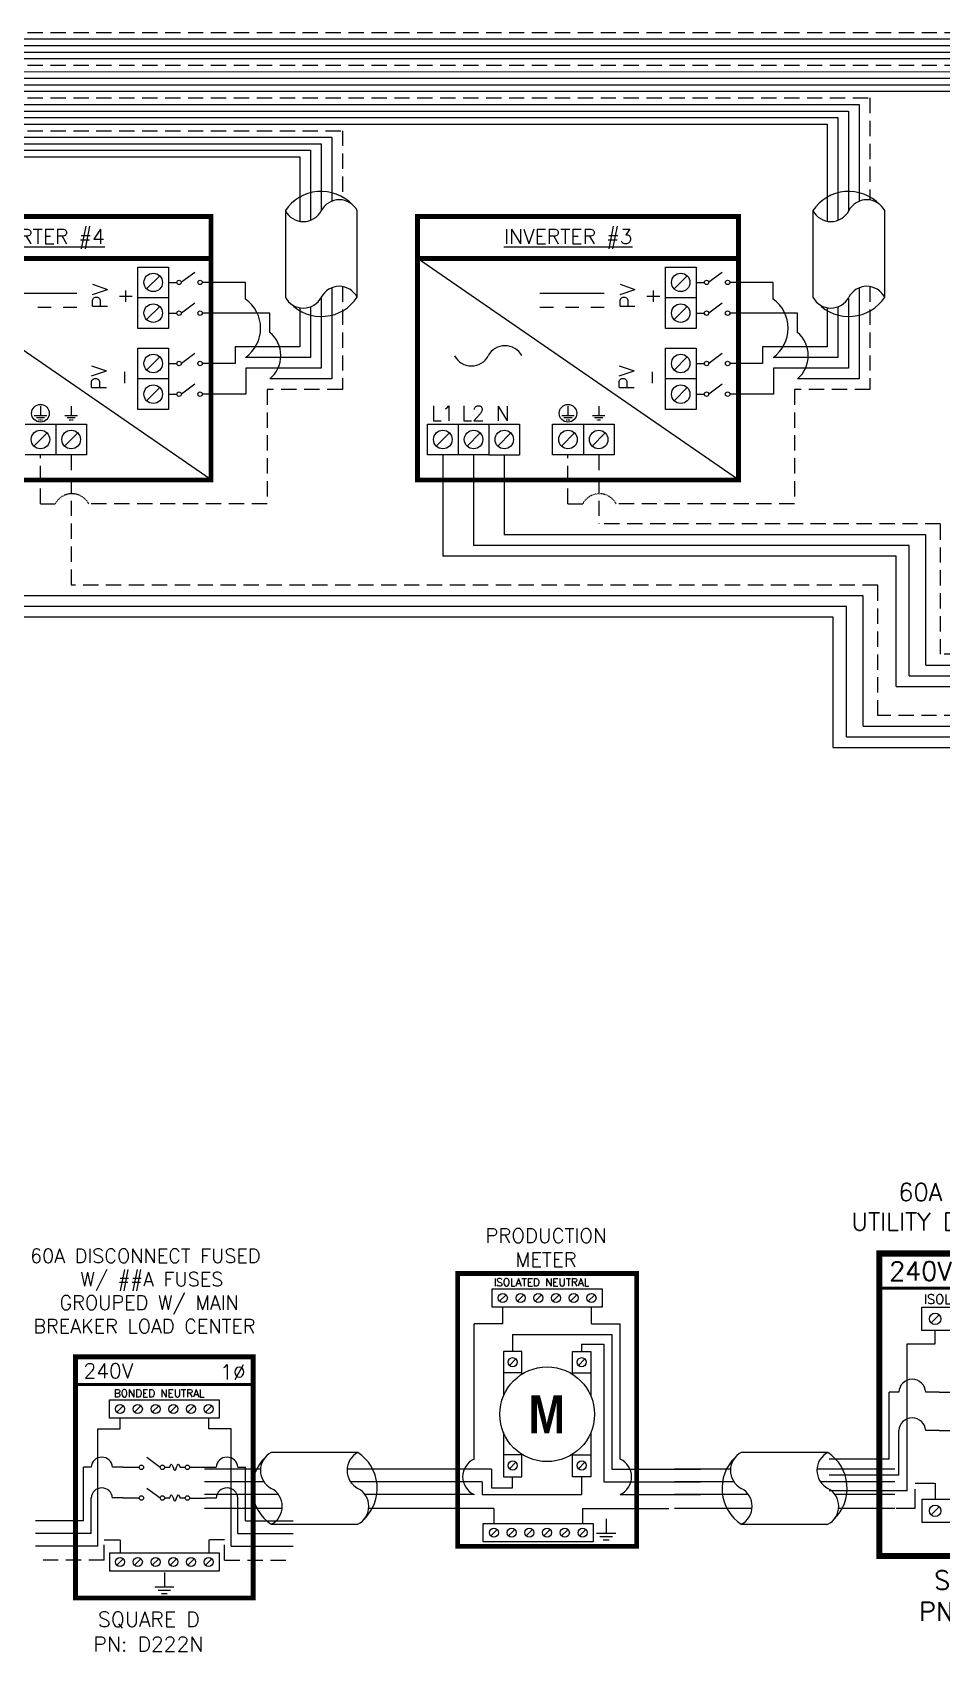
# Model space of a CAD drawing. Header units: feet. Extents: x 19662 to 20452, y 16033 to 16588.
# Drawn here: x 20079.3 to 20257.2, y 16243.8 to 16560.7 of the extents above; entities that cross this region are included whole.
import ezdxf

# ---------------------------------------------------------------- set-up
doc = ezdxf.new("R2010")
doc.units = ezdxf.units.FT
doc.header["$MEASUREMENT"] = 0
doc.linetypes.add('HIDDEN', pattern=[0.375, 0.25, -0.125])
for name, color, linetype in [('ONE LINE BLOCKS', 7, 'Continuous'), ('TABLES', 7, 'Continuous'), ('TEXT', 7, 'Continuous'), ('Z - TITLEBLOCK TXT', 7, 'Continuous')]:
    doc.layers.add(name, color=color, linetype=linetype)
doc.styles.add('ONE LINE TXT', font='techb___.ttf')
doc.styles.get("Standard").update_dxf_attribs({"font": 'simplex.shx'})

# ---------------------------------------------------------------- blocks, each defined once
blk = doc.blocks.new('*U18')
at = {"color": 7, "linetype": 'Continuous'}
for p, q in [((-499.3, -1.61), (-2.62, -1.61)), ((-499.3, -4.82), (-7.87, -4.82)), ((-499.3, -9.64), (-132.05, -9.65)), ((-499.3, -12.86), (-137.3, -12.86)), ((-499.3, -17.69), (-261.48, -17.69)), ((-261.48, -17.69), (-261.48, -41.45)), ((-499.3, -20.9), (-266.73, -20.9)), ((-266.73, -20.9), (-266.73, -46.12)), ((-499.3, -25.73), (-390.92, -25.73)), ((-390.92, -25.73), (-390.92, -41.45)), ((-499.3, -28.95), (-396.16, -28.95)), ((-396.16, -28.95), (-396.16, -46.12)), ((-266.73, -28.95), (-266.73, -28.95)), ((-402.3, -43.76), (-402.3, -65)), ((-384.67, -65), (-384.67, -43.76)), ((-272.87, -43.76), (-272.87, -65)), ((-255.24, -65), (-255.24, -43.76)), ((-412.04, -61.37), (-422.67, -61.37)), ((-412.04, -65.48), (-412.04, -61.37)), ((-390.92, -62.69), (-390.92, -85.03)), ((-282.61, -61.37), (-293.24, -61.37)), ((-282.61, -65.48), (-282.61, -61.37)), ((-261.48, -62.69), (-261.48, -85.03)), ((-396.16, -67.36), (-396.16, -79.78)), ((-266.73, -67.36), (-266.73, -79.78)), ((-406.09, -68.91), (-422.67, -68.91)), ((-406.09, -73.63), (-406.09, -68.91)), ((-276.65, -68.91), (-293.24, -68.91)), ((-276.65, -73.63), (-276.65, -68.91)), ((-396.16, -79.78), (-412.04, -79.78)), ((-266.73, -79.78), (-282.61, -79.78)), ((-390.92, -85.03), (-406.09, -85.03)), ((-261.48, -85.03), (-276.65, -85.03)), ((-363.66, -103.7), (-363.66, -128.55)), ((-252.46, -128.55), (-363.66, -128.55)), ((-252.46, -160.54), (-252.46, -128.55)), ((-267.85, -143.57), (-493.09, -143.57)), ((-267.85, -175.56), (-267.85, -143.57)), ((-252.46, -160.54), (-59.86, -160.54)), ((-267.85, -175.56), (-59.86, -175.56))]:
    blk.add_line(p, q, dxfattribs=at)
at = {"color": 253, "linetype": 'Continuous'}
for p, q in [((-499.3, -3.21), (-5.24, -3.22)), ((-499.3, -6.43), (-10.49, -6.43)), ((-499.3, -11.25), (-134.67, -11.25)), ((-499.3, -14.47), (-139.92, -14.47)), ((-499.3, -19.3), (-264.11, -19.3)), ((-264.11, -19.3), (-264.11, -43.86)), ((-499.3, -22.52), (-269.35, -22.52)), ((-269.35, -22.52), (-269.35, -46.35)), ((-499.3, -27.34), (-393.54, -27.34)), ((-393.54, -27.34), (-393.54, -43.86)), ((-264.11, -27.34), (-264.11, -27.34)), ((-499.3, -30.56), (-398.78, -30.56)), ((-398.78, -30.56), (-398.78, -46.35)), ((-269.35, -30.56), (-269.35, -30.56)), ((-393.54, -65.11), (-393.54, -82.41)), ((-264.11, -65.11), (-264.11, -82.41)), ((-398.78, -67.59), (-398.78, -77.16)), ((-269.35, -67.59), (-269.35, -77.16)), ((-398.78, -77.16), (-414.62, -77.16)), ((-414.62, -77.16), (-414.62, -81.27)), ((-269.35, -77.16), (-285.19, -77.16)), ((-285.19, -77.16), (-285.19, -81.27)), ((-414.62, -81.27), (-422.67, -81.27)), ((-393.54, -82.41), (-412, -82.41)), ((-412, -82.41), (-412, -88.8)), ((-285.19, -81.27), (-293.24, -81.27)), ((-264.11, -82.41), (-282.57, -82.41)), ((-282.57, -82.41), (-282.57, -88.8)), ((-412, -88.8), (-422.67, -88.8)), ((-282.57, -88.8), (-293.24, -88.8)), ((-348.59, -103.7), (-348.59, -123.29)), ((-245.18, -123.29), (-348.59, -123.29)), ((-245.18, -155.28), (-245.18, -123.29)), ((-260.57, -138.32), (-478.02, -138.32)), ((-260.57, -170.3), (-260.57, -138.32)), ((-245.18, -155.28), (-62.57, -155.28)), ((-260.57, -170.3), (-62.57, -170.3))]:
    blk.add_line(p, q, dxfattribs=at)
at = {"color": 10, "linetype": 'Continuous'}
for p, q in [((-356.12, -103.7), (-356.12, -125.92)), ((-249.24, -125.92), (-356.12, -125.92)), ((-249.24, -157.91), (-249.24, -125.92)), ((-264.63, -140.95), (-485.55, -140.95)), ((-264.63, -172.93), (-264.63, -140.95)), ((-249.24, -157.91), (-59.99, -157.91)), ((-264.63, -172.93), (-59.99, -172.93))]:
    blk.add_line(p, q, dxfattribs=at)
at = {"color": 7, "linetype": 'Continuous'}
for centre, start, end in [((-393.48, -49.61), 43.9732, 146.4265), ((-264.05, -49.61), 43.9732, 146.4265), ((-393.48, -59.15), 223.9732, 326.4265), ((-264.05, -59.15), 223.9732, 326.4265)]:
    blk.add_arc(centre, 10.58, start, end, dxfattribs=at)
at = {"layer": 'ONE LINE BLOCKS', "lineweight": 50, "const_width": 1.19}
for points in [[(-499.3, -109.86), (-499.3, -45.21), (-420.53, -45.21), (-420.53, -109.86)], [(-499.3, -55.49), (-499.3, -45.21), (-420.53, -45.21), (-420.53, -55.49)], [(-369.87, -109.86), (-369.87, -45.21), (-291.1, -45.21), (-291.1, -109.86)], [(-369.87, -55.49), (-369.87, -45.21), (-291.1, -45.21), (-291.1, -55.49)]]:
    blk.add_lwpolyline(points, close=True, dxfattribs=at)
at = {"layer": 'TEXT', "color": 92, "linetype": 'HIDDEN', "ltscale": 15}
for p, q in [((-499.3, 0), (0, 0)), ((-499.3, -8.04), (-129.43, -8.04)), ((-499.3, -16.08), (-258.86, -16.08)), ((-258.86, -16.08), (-258.86, -41.16)), ((-499.3, -24.13), (-388.29, -24.13)), ((-388.29, -24.13), (-388.29, -41.16)), ((-388.29, -62.4), (-388.29, -87.65)), ((-258.86, -62.4), (-258.86, -87.65)), ((-388.29, -87.65), (-406.8, -87.65)), ((-406.8, -87.65), (-406.8, -115.73)), ((-258.86, -87.65), (-277.37, -87.65)), ((-277.37, -87.65), (-277.37, -115.73)), ((-462.38, -115.73), (-462.38, -103.7)), ((-454.85, -103.7), (-454.85, -135.69)), ((-332.95, -115.73), (-332.95, -103.7)), ((-325.41, -103.7), (-325.41, -120.66)), ((-462.38, -115.73), (-458.78, -115.73)), ((-406.8, -115.73), (-450.54, -115.73)), ((-332.95, -115.73), (-329.35, -115.73)), ((-277.37, -115.73), (-321.11, -115.73)), ((-241.54, -120.66), (-325.41, -120.66)), ((-241.54, -152.65), (-241.54, -120.66)), ((-256.93, -135.69), (-454.85, -135.69)), ((-256.93, -167.67), (-256.93, -135.69)), ((-62.5, -152.65), (-241.54, -152.65)), ((-62.5, -167.67), (-256.93, -167.67))]:
    blk.add_line(p, q, dxfattribs=at)
at = {"layer": 'TEXT', "color": 92, "linetype": 'Continuous', "flags": 128}
for points in [[(-463.92, -94.05), (-460.85, -94.05)], [(-461.38, -94.62), (-463.38, -94.62)], [(-462.38, -91.75), (-462.38, -94.05)], [(-456.38, -94.05), (-453.31, -94.05)], [(-453.84, -94.62), (-455.85, -94.62)], [(-454.84, -91.75), (-454.85, -94.05)], [(-334.49, -94.05), (-331.41, -94.05)], [(-331.95, -94.62), (-333.95, -94.62)], [(-332.95, -91.75), (-332.95, -94.05)], [(-326.95, -94.05), (-323.88, -94.05)], [(-324.41, -94.62), (-326.42, -94.62)], [(-325.41, -91.75), (-325.42, -94.05)]]:
    blk.add_lwpolyline(points, dxfattribs=at)
at = {"layer": 'TEXT', "color": 92, "linetype": 'HIDDEN', "flags": 128}
for points in [[(-461.91, -95.19), (-462.85, -95.19)], [(-454.38, -95.19), (-455.32, -95.19)], [(-332.48, -95.19), (-333.42, -95.19)], [(-324.94, -95.19), (-325.89, -95.19)]]:
    blk.add_lwpolyline(points, dxfattribs=at)
at = {"layer": 'TEXT', "color": 92, "linetype": 'Continuous'}
for centre in [(-462.38, -93.5), (-332.95, -93.5)]:
    blk.add_circle(centre, 2.17, dxfattribs=at)
at = {"layer": 'TEXT', "color": 92, "linetype": 'HIDDEN', "ltscale": 0.3}
for centre in [(-454.66, -117.89), (-325.23, -117.89)]:
    blk.add_arc(centre, 4.65, 27.6639, 152.3361, dxfattribs=at)
at = {"layer": 'Z - TITLEBLOCK TXT', "color": 7, "linetype": 'Continuous'}
for p, q in [((-420.53, -109.86), (-499.3, -55.49)), ((-291.1, -109.86), (-369.87, -55.49)), ((-453.48, -64.1), (-469.25, -64.1)), ((-459.72, -67.51), (-463.01, -67.51)), ((-453.48, -67.51), (-456.78, -67.51)), ((-324.05, -64.1), (-339.82, -64.1)), ((-336.52, -67.51), (-339.82, -67.51)), ((-330.29, -67.51), (-333.58, -67.51)), ((-324.05, -67.51), (-327.34, -67.51))]:
    blk.add_line(p, q, dxfattribs=at)
at = {"layer": 'Z - TITLEBLOCK TXT', "color": 1, "linetype": 'Continuous'}
for p, q in [((-438.49, -72.67), (-438.49, -57.6)), ((-438.49, -57.6), (-430.95, -57.6)), ((-438.49, -72.67), (-438.49, -57.6)), ((-430.95, -57.6), (-430.95, -72.67)), ((-430.95, -57.6), (-430.95, -65.14)), ((-424.53, -58.91), (-427.79, -61.35)), ((-309.06, -72.67), (-309.06, -57.6)), ((-309.06, -57.6), (-301.52, -57.6)), ((-309.06, -72.67), (-309.06, -57.6)), ((-301.52, -57.6), (-301.52, -72.67)), ((-301.52, -57.6), (-301.52, -65.14)), ((-295.09, -58.91), (-298.36, -61.35)), ((-430.95, -61.37), (-428.91, -61.37)), ((-301.52, -61.37), (-299.48, -61.37)), ((-430.95, -65.14), (-438.49, -65.14)), ((-424.53, -66.45), (-427.79, -68.89)), ((-301.52, -65.14), (-309.06, -65.14)), ((-295.09, -66.45), (-298.36, -68.89)), ((-430.95, -68.91), (-428.91, -68.91)), ((-301.52, -68.91), (-299.48, -68.91)), ((-430.95, -72.67), (-438.49, -72.67)), ((-301.52, -72.67), (-309.06, -72.67)), ((-438.49, -92.57), (-438.49, -77.5)), ((-438.49, -77.5), (-430.95, -77.5)), ((-430.95, -77.5), (-430.95, -85.04)), ((-424.53, -78.81), (-427.79, -81.25)), ((-309.06, -92.57), (-309.06, -77.5)), ((-309.06, -77.5), (-301.52, -77.5)), ((-301.52, -77.5), (-301.52, -85.04)), ((-295.09, -78.81), (-298.36, -81.25)), ((-430.95, -81.27), (-428.91, -81.27)), ((-301.52, -81.27), (-299.48, -81.27)), ((-430.95, -85.04), (-438.49, -85.04)), ((-430.95, -85.04), (-430.95, -92.57)), ((-424.53, -86.34), (-427.79, -88.78)), ((-301.52, -85.04), (-309.06, -85.04)), ((-301.52, -85.04), (-301.52, -92.57)), ((-295.09, -86.34), (-298.36, -88.78)), ((-430.95, -88.8), (-428.91, -88.8)), ((-301.52, -88.8), (-299.48, -88.8)), ((-430.95, -92.57), (-438.49, -92.57)), ((-301.52, -92.57), (-309.06, -92.57)), ((-466.15, -96.16), (-451.08, -96.16)), ((-466.15, -96.16), (-458.61, -96.16)), ((-458.61, -96.16), (-458.61, -103.7)), ((-451.08, -96.16), (-451.08, -103.7)), ((-367.42, -96.16), (-352.35, -96.16)), ((-367.42, -103.7), (-367.42, -96.16)), ((-367.42, -96.16), (-359.89, -96.16)), ((-359.89, -96.16), (-359.89, -103.7)), ((-352.35, -96.16), (-352.35, -103.7)), ((-352.35, -96.16), (-344.82, -96.16)), ((-344.82, -96.16), (-344.82, -103.7)), ((-336.72, -96.16), (-321.65, -96.16)), ((-336.72, -103.7), (-336.72, -96.16)), ((-336.72, -96.16), (-329.18, -96.16)), ((-329.18, -96.16), (-329.18, -103.7)), ((-321.65, -96.16), (-321.65, -103.7)), ((-451.08, -103.7), (-466.15, -103.7)), ((-352.35, -103.7), (-367.42, -103.7)), ((-352.35, -103.7), (-344.82, -103.7)), ((-321.65, -103.7), (-336.72, -103.7))]:
    blk.add_line(p, q, dxfattribs=at)
at = {"layer": 'Z - TITLEBLOCK TXT', "color": 4, "linetype": 'Continuous'}
for p, q in [((-433.11, -59.77), (-436.33, -62.98)), ((-303.68, -59.77), (-306.9, -62.98)), ((-433.11, -67.3), (-436.33, -70.51)), ((-303.68, -67.3), (-306.9, -70.51)), ((-433.11, -79.66), (-436.33, -82.88)), ((-303.68, -79.66), (-306.9, -82.88)), ((-433.11, -87.2), (-436.33, -90.41)), ((-303.68, -87.2), (-306.9, -90.41)), ((-460.77, -98.32), (-463.99, -101.54)), ((-453.24, -98.32), (-456.45, -101.54)), ((-362.05, -98.32), (-365.26, -101.54)), ((-354.51, -98.32), (-357.73, -101.54)), ((-346.98, -98.32), (-350.19, -101.54)), ((-331.34, -98.32), (-334.56, -101.54)), ((-323.81, -98.32), (-327.02, -101.54))]:
    blk.add_line(p, q, dxfattribs=at)
for centre in [(-434.72, -61.37), (-305.29, -61.37), (-434.72, -68.91), (-305.29, -68.91), (-434.72, -81.27), (-305.29, -81.27), (-434.72, -88.8), (-305.29, -88.8), (-462.38, -99.93), (-454.85, -99.93), (-363.66, -99.93), (-356.12, -99.93), (-348.59, -99.93), (-332.95, -99.93), (-325.41, -99.93)]:
    blk.add_circle(centre, 2.27, dxfattribs=at)
at = {"layer": 'Z - TITLEBLOCK TXT', "color": 1, "linetype": 'Continuous'}
for centre in [(-428.37, -61.37), (-423.22, -61.37), (-298.94, -61.37), (-293.78, -61.37), (-428.37, -68.91), (-423.22, -68.91), (-298.94, -68.91), (-293.78, -68.91), (-428.37, -81.27), (-423.22, -81.27), (-298.94, -81.27), (-293.78, -81.27), (-428.37, -88.8), (-423.22, -88.8), (-298.94, -88.8), (-293.78, -88.8)]:
    blk.add_circle(centre, 0.541, dxfattribs=at)
at = {"layer": 'Z - TITLEBLOCK TXT', "linetype": 'Continuous'}
for centre, radius, start, end in [((-389.08, -46.07), 4.98, 27.6639, 152.3361), ((-259.64, -46.07), 4.98, 27.6639, 152.3361), ((-397.89, -41.45), 4.98, 207.6639, 332.3361), ((-268.46, -41.45), 4.98, 207.6639, 332.3361), ((-389.08, -67.31), 4.98, 27.6639, 152.3361), ((-259.64, -67.31), 4.98, 27.6639, 152.3361), ((-417.17, -72.63), 8.8, 305.6505, 54.3495), ((-397.89, -62.69), 4.98, 207.6639, 332.3361), ((-287.74, -72.63), 8.8, 305.6505, 54.3495), ((-268.46, -62.69), 4.98, 207.6639, 332.3361), ((-410.86, -79.33), 7.43, 309.9338, 50.0662), ((-281.43, -79.33), 7.43, 309.9338, 50.0662), ((-356.64, -77.23), 4.65, 207.6639, 332.3361), ((-348.4, -81.55), 4.65, 27.6639, 152.3361)]:
    blk.add_arc(centre, radius, start, end, dxfattribs=at)
at = {"layer": 'TABLES', "color": 1, "linetype": 'Continuous'}
for s, p in [('%%UINVERTER #4', (-478.09, -51.94)), ('%%UINVERTER #3', (-348.66, -51.94))]:
    blk.add_text(s, height=3.6576, dxfattribs=at).set_placement(p)
at = {"layer": 'TEXT', "color": 1, "char_height": 3.658, "attachment_point": 5, "rotation": 90}
for s, width, insert in [('PV +', 2.8378, (-444.74, -64.73)), ('PV +', 2.8378, (-315.31, -64.73)), ('PV -', 2.8013, (-444.96, -84.71)), ('PV -', 2.8013, (-315.53, -84.71))]:
    blk.add_mtext_dynamic_manual_height_columns(s, width=width, gutter_width=0.75, heights=[0], dxfattribs=dict(at, insert=insert))
at = {"layer": 'TEXT', "color": 1, "attachment_point": 5}
for s, insert, char_height in [('L1', (-363.71, -93.52), 3.658), ('L2', (-356.25, -93.49), 3.658), ('N', (-349, -93.55), 3.66)]:
    blk.add_mtext_dynamic_manual_height_columns(s, width=0.1481, gutter_width=0.75, heights=[0], dxfattribs=dict(at, insert=insert, char_height=char_height))
blk = doc.blocks.new('M_METER PAN')
at = {"color": 253, "linetype": 'Continuous'}
for p, q in [((4.735, 8.023), (4.735, 8.748)), ((8.589, 8.023), (8.589, 8.748)), ((4.735, 8.023), (3.483, 8.023)), ((3.483, 2.136), (3.483, 8.023)), ((8.589, 8.023), (9.84, 8.023)), ((9.84, 2.136), (9.84, 8.023)), ((3.483, 0.611), (0, 0.611)), ((9.84, 0.611), (13.323, 0.611))]:
    blk.add_line(p, q, dxfattribs=at)
at = {"color": 7, "linetype": 'Continuous'}
for p, q in [((5.163, 7.563), (5.163, 6.819)), ((5.163, 7.563), (9.474, 7.563)), ((9.474, 7.563), (9.474, 1.711)), ((4.245, 1.711), (0, 1.711)), ((4.245, 1.711), (4.245, 0.898)), ((9.474, 1.711), (13.323, 1.711)), ((4.245, 0.898), (5.163, 0.898)), ((5.163, 0.898), (5.163, 1.37))]:
    blk.add_line(p, q, dxfattribs=at)
at = {"color": 10, "linetype": 'Continuous'}
for p, q in [((8.16, 7.142), (8.16, 6.819)), ((8.16, 7.142), (9.123, 7.142)), ((9.123, 7.142), (9.123, 1.149)), ((3.832, 1.149), (0, 1.149)), ((3.832, 1.149), (3.832, 0.611)), ((8.16, 1.37), (8.16, 0.611)), ((9.123, 1.149), (13.323, 1.149)), ((3.832, 0.611), (8.16, 0.611))]:
    blk.add_line(p, q, dxfattribs=at)
at = {"color": 1, "linetype": 'Continuous'}
for p, q in [((5.565, 5.899), (4.761, 5.899)), ((7.758, 5.899), (8.562, 5.899)), ((5.565, 2.326), (4.761, 2.326)), ((7.758, 2.326), (8.562, 2.326))]:
    blk.add_line(p, q, dxfattribs=at)
at = {"color": 253, "linetype": 'Continuous'}
for centre, start, end in [((3.823, 1.374), 113.9997, 246.0003), ((9.5, 1.374), 293.9997, 66.0003)]:
    blk.add_arc(centre, 0.835, start, end, dxfattribs=at)
at = {"layer": 'ONE LINE BLOCKS', "lineweight": 50, "const_width": 0.21}
blk.add_lwpolyline([(2.772, -1.647), (2.772, 10.216), (10.552, 10.216), (10.552, -1.647)], close=True, dxfattribs=at)
at = {"layer": 'TEXT', "color": 92, "linetype": 'HIDDEN', "ltscale": 15}
for p, q in [((4.347, 0), (0, 0)), ((4.347, 0), (4.347, -0.649)), ((8.201, 0), (8.201, -0.649)), ((8.201, 0), (13.323, 0))]:
    blk.add_line(p, q, dxfattribs=at)
at = {"layer": 'TEXT', "color": 92, "linetype": 'Continuous', "flags": 128}
for points in [[(9.228, -0.457), (9.227, -1.078)], [(8.812, -1.078), (9.642, -1.078)], [(9.498, -1.231), (8.956, -1.231)], [(9.354, -1.385), (9.1, -1.385)]]:
    blk.add_lwpolyline(points, dxfattribs=at)
at = {"layer": 'TEXT', "linetype": 'Continuous'}
blk.add_circle((6.662, 4.095), 2.059, dxfattribs=at)
at = {"layer": 'Z - TITLEBLOCK TXT', "color": 1, "linetype": 'Continuous'}
for p, q in [((4.275, 8.748), (4.275, 9.552)), ((4.275, 9.552), (9.049, 9.552)), ((9.049, 9.552), (9.049, 8.748)), ((9.049, 8.748), (4.275, 8.748)), ((4.761, 6.819), (4.761, 4.888)), ((5.565, 6.819), (4.761, 6.819)), ((5.565, 5.838), (5.565, 6.819)), ((7.758, 5.838), (7.758, 6.819)), ((7.758, 6.819), (8.562, 6.819)), ((8.562, 6.819), (8.562, 4.888)), ((4.761, 3.301), (4.761, 1.37)), ((8.562, 3.301), (8.562, 1.37)), ((5.565, 1.37), (5.565, 2.351)), ((7.758, 1.37), (7.758, 2.351)), ((4.761, 1.37), (5.565, 1.37)), ((8.562, 1.37), (7.758, 1.37)), ((3.887, -1.453), (3.887, -0.649)), ((3.887, -0.649), (8.661, -0.649)), ((8.661, -0.649), (8.661, -1.453)), ((8.661, -1.453), (3.887, -1.453))]:
    blk.add_line(p, q, dxfattribs=at)
at = {"layer": 'Z - TITLEBLOCK TXT', "color": 4, "linetype": 'Continuous'}
for p, q in [((4.874, 9.29), (4.596, 9.011)), ((5.645, 9.29), (5.366, 9.011)), ((6.416, 9.29), (6.137, 9.011)), ((7.186, 9.29), (6.908, 9.011)), ((7.957, 9.29), (7.679, 9.011)), ((8.728, 9.29), (8.449, 9.011)), ((5.303, 6.499), (5.024, 6.22)), ((8.299, 6.499), (8.021, 6.22)), ((5.303, 2.005), (5.024, 1.727)), ((8.299, 2.005), (8.021, 1.727)), ((4.486, -0.912), (4.208, -1.19)), ((5.257, -0.912), (4.978, -1.19)), ((6.028, -0.912), (5.749, -1.19)), ((6.798, -0.912), (6.52, -1.19)), ((7.569, -0.912), (7.291, -1.19)), ((8.34, -0.912), (8.061, -1.19))]:
    blk.add_line(p, q, dxfattribs=at)
for centre in [(4.735, 9.15), (5.506, 9.15), (6.276, 9.15), (7.047, 9.15), (7.818, 9.15), (8.589, 9.15), (5.163, 6.359), (8.16, 6.359), (5.163, 1.866), (8.16, 1.866), (4.347, -1.051), (5.118, -1.051), (5.888, -1.051), (6.659, -1.051), (7.43, -1.051), (8.201, -1.051)]:
    blk.add_circle(centre, 0.197, dxfattribs=at)
at = {"layer": 'TABLES', "color": 4, "linetype": 'Continuous'}
blk.add_text('ISOLATED NEUTRAL', height=0.33207, dxfattribs=at).set_placement((4.339, 9.669))
at = {"layer": 'TEXT', "color": 1, "insert": (6.613, 11.342), "char_height": 0.62775, "attachment_point": 5}
blk.add_mtext_dynamic_manual_height_columns('PRODUCTION METER', width=1.32031, gutter_width=7.17, heights=[0], dxfattribs=at)
at = {"layer": 'Z - TITLEBLOCK TXT', "color": 253, "linetype": 'Continuous', "style": 'ONE LINE TXT'}
blk.add_text('M', height=1.662, dxfattribs=at).set_placement((5.854, 3.259))
blk = doc.blocks.new('*U17')
at = {"color": 0}
blk.add_blockref('M_METER PAN', (0, 0), dxfattribs=at)
blk = doc.blocks.new('M_MAIN DISCO')
at = {"color": 253, "linetype": 'Continuous'}
for p, q in [((-47.96, 3.45), (-47.96, 32.21)), ((-47.96, 32.21), (-42.47, 32.21)), ((-42.47, 32.21), (-42.47, 34.82)), ((-20.72, 32.21), (-20.72, 34.82)), ((-15.23, 32.21), (-20.72, 32.21)), ((-15.23, 3.45), (-15.23, 32.21)), ((-47.96, 3.45), (-63.19, 3.45)), ((-15.23, 3.45), (0, 3.45))]:
    blk.add_line(p, q, dxfattribs=at)
at = {"color": 7, "linetype": 'Continuous'}
for p, q in [((-51.46, 9.66), (-51.46, 22.77)), ((-49.6, 22.77), (-51.46, 22.77)), ((-41.69, 22.77), (-44.32, 22.77)), ((-21.5, 22.77), (-18.87, 22.77)), ((-13.59, 22.77), (-11.73, 22.77)), ((-11.73, 9.66), (-11.73, 22.77)), ((-51.46, 9.66), (-63.19, 9.66)), ((-11.73, 9.66), (0, 9.66))]:
    blk.add_line(p, q, dxfattribs=at)
at = {"color": 1, "linetype": 'Continuous'}
for p, q in [((-31.53, 22.77), (-30.29, 22.77)), ((-27.74, 22.77), (-26.5, 22.77)), ((-31.53, 15.24), (-30.29, 15.24)), ((-27.74, 15.24), (-26.5, 15.24))]:
    blk.add_line(p, q, dxfattribs=at)
at = {"color": 10, "linetype": 'Continuous'}
for p, q in [((-49.6, 6.49), (-49.6, 15.24)), ((-41.69, 15.24), (-44.32, 15.24)), ((-21.5, 15.24), (-18.87, 15.24)), ((-13.59, 6.49), (-13.59, 15.24)), ((-49.6, 6.49), (-63.19, 6.49)), ((-13.59, 6.49), (0, 6.49))]:
    blk.add_line(p, q, dxfattribs=at)
at = {"color": 7, "linetype": 'Continuous'}
for centre in [(-46.96, 22.62), (-16.23, 22.62)]:
    blk.add_arc(centre, 2.64, 3.2819, 176.7181, dxfattribs=at)
at = {"color": 10, "linetype": 'Continuous'}
for centre in [(-46.96, 15.08), (-16.23, 15.08)]:
    blk.add_arc(centre, 2.64, 3.2819, 176.7181, dxfattribs=at)
at = {"color": 1, "linetype": 'Continuous'}
for points in [[(-30.29, 22.77), (-29.92, 23.53), (-29.02, 22.01), (-28.19, 23.53), (-27.74, 22.77)], [(-30.29, 15.24), (-29.92, 16), (-29.02, 14.47), (-28.19, 16), (-27.74, 15.24)]]:
    blk.add_spline(points, degree=3, dxfattribs=at)
at = {"layer": 'ONE LINE BLOCKS', "lineweight": 50}
blk.add_line((-53.41, 43.1), (-9.8, 43.1), dxfattribs=at)
at = {"layer": 'ONE LINE BLOCKS', "lineweight": 50, "const_width": 1.19}
blk.add_lwpolyline([(-53.41, -9.3), (-53.41, 49.88), (-9.8, 49.88), (-9.8, -9.3)], close=True, dxfattribs=at)
at = {"layer": 'TEXT', "color": 92, "linetype": 'HIDDEN', "ltscale": 15}
for p, q in [((-46.38, 0), (-46.38, 4.94)), ((-46.38, 4.94), (-42.47, 4.94)), ((-42.47, 4.94), (-42.47, 1.8)), ((-16.81, 4.94), (-20.72, 4.94)), ((-20.72, 4.94), (-20.72, 1.8)), ((-16.81, 0), (-16.81, 4.94)), ((-46.38, 0), (-63.19, 0)), ((-16.81, 0), (0, 0))]:
    blk.add_line(p, q, dxfattribs=at)
at = {"layer": 'TEXT', "color": 92, "linetype": 'Continuous', "flags": 128}
for points in [[(-31.59, -3.07), (-31.6, -6.57)], [(-33.94, -6.57), (-29.25, -6.57)], [(-30.07, -7.44), (-33.13, -7.44)], [(-30.88, -8.3), (-32.31, -8.3)]]:
    blk.add_lwpolyline(points, dxfattribs=at)
at = {"layer": 'Z - TITLEBLOCK TXT', "color": 1, "linetype": 'Continuous'}
for p, q in [((-45.07, 34.82), (-45.07, 39.36)), ((-45.07, 39.36), (-18.12, 39.36)), ((-18.12, 39.36), (-18.12, 34.82)), ((-18.12, 34.82), (-45.07, 34.82)), ((-35.88, 25.22), (-32.61, 22.78)), ((-41.69, 22.77), (-37.77, 22.77)), ((-25.42, 22.77), (-21.5, 22.77)), ((-35.88, 17.69), (-32.61, 15.24)), ((-41.69, 15.24), (-37.77, 15.24)), ((-25.42, 15.23), (-21.5, 15.23)), ((-45.07, 1.8), (-18.12, 1.8)), ((-45.07, 1.8), (-45.07, -2.74)), ((-18.12, 1.8), (-18.12, -2.74)), ((-18.12, -2.74), (-45.07, -2.74))]:
    blk.add_line(p, q, dxfattribs=at)
at = {"layer": 'Z - TITLEBLOCK TXT', "color": 4, "linetype": 'Continuous'}
for p, q in [((-41.69, 37.87), (-43.26, 36.3)), ((-37.34, 37.87), (-38.91, 36.3)), ((-32.98, 37.87), (-34.56, 36.3)), ((-28.63, 37.87), (-30.21, 36.3)), ((-24.28, 37.87), (-25.86, 36.3)), ((-19.93, 37.87), (-21.51, 36.3)), ((-41.69, 0.32), (-43.26, -1.26)), ((-37.34, 0.32), (-38.91, -1.26)), ((-32.98, 0.32), (-34.56, -1.26)), ((-28.63, 0.32), (-30.21, -1.26)), ((-24.28, 0.32), (-25.86, -1.26)), ((-19.93, 0.32), (-21.51, -1.26))]:
    blk.add_line(p, q, dxfattribs=at)
for centre in [(-42.47, 37.09), (-38.12, 37.09), (-33.77, 37.09), (-29.42, 37.09), (-25.07, 37.09), (-20.72, 37.09), (-42.47, -0.47), (-38.12, -0.47), (-33.77, -0.47), (-29.42, -0.47), (-25.07, -0.47), (-20.72, -0.47)]:
    blk.add_circle(centre, 1.11, dxfattribs=at)
at = {"layer": 'Z - TITLEBLOCK TXT', "color": 1, "linetype": 'Continuous'}
for centre in [(-37.23, 22.77), (-32.07, 22.77), (-25.96, 22.77), (-37.23, 15.24), (-32.07, 15.24), (-25.96, 15.23)]:
    blk.add_circle(centre, 0.541, dxfattribs=at)
at = {"layer": 'TABLES', "color": 4, "linetype": 'Continuous'}
blk.add_text('BONDED NEUTRAL', height=1.8743, dxfattribs=at).set_placement((-43.99, 40.01))
at = {"layer": 'TEXT', "color": 1}
for s, width, gutter_width, heights, insert, char_height, attachment_point in [('\\A1;\\pi4.1167;60A DISCONNECT FUSED \\P\\pi16.454;W/ ##A FUSES\\P\\pi11.355;GROUPED W/ MAIN \\P\\pi4.9392;BREAKER LOAD CENTER', 71.8931, 92.23, [24.13], (-68.68, 76.43), 3.4544, 1), ('240V', 0.1481, 0.75, [0], (-45.35, 46.44), 3.658, 5), ('1∅', 0.1481, 0.75, [0], (-14.78, 46.14), 3.658, 5), ('\\A1;\\pi3.6942,t21.982;SQUARE D\\P\\pi2.5621,t20.85;PN: D222N', 35.0816, 28.88, [13.54], (-51.57, -12.71), 3.6576, 1)]:
    blk.add_mtext_dynamic_manual_height_columns(s, width=width, gutter_width=gutter_width, heights=heights, dxfattribs=dict(at, insert=insert, char_height=char_height, attachment_point=attachment_point))
blk = doc.blocks.new('*U7')
at = {"color": 7, "linetype": 'Continuous'}
for p, q in [((6.669, 2.433), (2.905, 2.433)), ((2.435, 1.711), (0, 1.711)), ((9.575, 1.711), (6.199, 1.711)), ((2.905, -0.69), (6.669, -0.69))]:
    blk.add_line(p, q, dxfattribs=at)
at = {"color": 10, "linetype": 'Continuous'}
for p, q in [((2.591, 1.149), (0, 1.149)), ((9.575, 1.149), (6.355, 1.149))]:
    blk.add_line(p, q, dxfattribs=at)
at = {"color": 253, "linetype": 'Continuous'}
for p, q in [((3.208, 0.611), (0, 0.611)), ((9.575, 0.611), (6.972, 0.611))]:
    blk.add_line(p, q, dxfattribs=at)
at = {"color": 7, "linetype": 'Continuous'}
for centre, start, end in [((3.942, 0.872), 133.97324, 236.42648), ((5.633, 0.872), 313.97324, 56.42648)]:
    blk.add_arc(centre, 1.874, start, end, dxfattribs=at)
at = {"layer": 'TEXT', "color": 92, "linetype": 'HIDDEN', "ltscale": 15}
for p, q in [((3.373, 0), (0, 0)), ((9.575, 0), (7.137, 0))]:
    blk.add_line(p, q, dxfattribs=at)
at = {"layer": 'Z - TITLEBLOCK TXT', "linetype": 'Continuous'}
for centre, start, end in [((3.315, 1.653), 117.66392, 242.33608), ((7.078, 1.653), 117.66392, 242.33608), ((2.496, 0.091), 297.66392, 62.33608), ((6.26, 0.091), 297.66392, 62.33608)]:
    blk.add_arc(centre, 0.882, start, end, dxfattribs=at)
blk = doc.blocks.new('M_UTILITY DISCONNECT')
at = {"color": 253, "linetype": 'Continuous'}
for p, q in [((-47.96, 3.45), (-47.96, 32.21)), ((-47.96, 32.21), (-42.47, 32.21)), ((-42.47, 32.21), (-42.47, 34.82)), ((-20.72, 32.21), (-20.72, 34.82)), ((-15.23, 32.21), (-20.72, 32.21)), ((-15.23, 3.45), (-15.23, 32.21)), ((-47.96, 3.45), (-63.19, 3.45)), ((-15.23, 3.45), (0, 3.45))]:
    blk.add_line(p, q, dxfattribs=at)
at = {"color": 7, "linetype": 'Continuous'}
for p, q in [((-51.46, 9.66), (-51.46, 22.77)), ((-49.6, 22.77), (-51.46, 22.77)), ((-41.69, 22.77), (-44.32, 22.77)), ((-21.5, 22.77), (-18.87, 22.77)), ((-13.59, 22.77), (-11.73, 22.77)), ((-11.73, 9.66), (-11.73, 22.77)), ((-51.46, 9.66), (-63.19, 9.66)), ((-11.73, 9.66), (0, 9.66))]:
    blk.add_line(p, q, dxfattribs=at)
at = {"color": 10, "linetype": 'Continuous'}
for p, q in [((-49.6, 6.49), (-49.6, 15.24)), ((-41.69, 15.24), (-44.32, 15.24)), ((-21.5, 15.24), (-18.87, 15.24)), ((-13.59, 6.49), (-13.59, 15.24)), ((-49.6, 6.49), (-63.19, 6.49)), ((-13.59, 6.49), (0, 6.49))]:
    blk.add_line(p, q, dxfattribs=at)
at = {"color": 7, "linetype": 'Continuous'}
for centre in [(-46.96, 22.62), (-16.23, 22.62)]:
    blk.add_arc(centre, 2.64, 3.2819, 176.7181, dxfattribs=at)
at = {"color": 10, "linetype": 'Continuous'}
for centre in [(-46.96, 15.08), (-16.23, 15.08)]:
    blk.add_arc(centre, 2.64, 3.2819, 176.7181, dxfattribs=at)
at = {"layer": 'ONE LINE BLOCKS', "lineweight": 50}
blk.add_line((-53.41, 43.1), (-9.8, 43.1), dxfattribs=at)
at = {"layer": 'ONE LINE BLOCKS', "lineweight": 50, "const_width": 1.19}
blk.add_lwpolyline([(-53.41, -9.3), (-53.41, 49.88), (-9.8, 49.88), (-9.8, -9.3)], close=True, dxfattribs=at)
at = {"layer": 'TEXT', "color": 92, "linetype": 'HIDDEN', "ltscale": 15}
for p, q in [((-46.38, 0), (-46.38, 4.94)), ((-46.38, 4.94), (-42.47, 4.94)), ((-42.47, 4.94), (-42.47, 1.8)), ((-16.81, 4.94), (-20.72, 4.94)), ((-20.72, 4.94), (-20.72, 1.8)), ((-16.81, 0), (-16.81, 4.94)), ((-46.38, 0), (-63.19, 0)), ((-16.81, 0), (0, 0))]:
    blk.add_line(p, q, dxfattribs=at)
at = {"layer": 'TEXT', "color": 92, "linetype": 'Continuous', "flags": 128}
for points in [[(-31.59, -3.07), (-31.6, -6.57)], [(-33.94, -6.57), (-29.25, -6.57)], [(-30.07, -7.44), (-33.13, -7.44)], [(-30.88, -8.3), (-32.31, -8.3)]]:
    blk.add_lwpolyline(points, dxfattribs=at)
at = {"layer": 'Z - TITLEBLOCK TXT', "color": 1, "linetype": 'Continuous'}
for p, q in [((-45.07, 34.82), (-45.07, 39.36)), ((-45.07, 39.36), (-18.12, 39.36)), ((-18.12, 39.36), (-18.12, 34.82)), ((-18.12, 34.82), (-45.07, 34.82)), ((-41.69, 22.77), (-35.12, 22.77)), ((-33.23, 25.22), (-29.96, 22.78)), ((-28.88, 22.77), (-21.5, 22.77)), ((-33.23, 17.69), (-29.96, 15.24)), ((-41.69, 15.24), (-35.12, 15.24)), ((-28.88, 15.24), (-21.5, 15.23)), ((-45.07, 1.8), (-18.12, 1.8)), ((-45.07, 1.8), (-45.07, -2.74)), ((-18.12, 1.8), (-18.12, -2.74)), ((-18.12, -2.74), (-45.07, -2.74))]:
    blk.add_line(p, q, dxfattribs=at)
at = {"layer": 'Z - TITLEBLOCK TXT', "color": 4, "linetype": 'Continuous'}
for p, q in [((-41.69, 37.87), (-43.26, 36.3)), ((-37.34, 37.87), (-38.91, 36.3)), ((-32.98, 37.87), (-34.56, 36.3)), ((-28.63, 37.87), (-30.21, 36.3)), ((-24.28, 37.87), (-25.86, 36.3)), ((-19.93, 37.87), (-21.51, 36.3)), ((-41.69, 0.32), (-43.26, -1.26)), ((-37.34, 0.32), (-38.91, -1.26)), ((-32.98, 0.32), (-34.56, -1.26)), ((-28.63, 0.32), (-30.21, -1.26)), ((-24.28, 0.32), (-25.86, -1.26)), ((-19.93, 0.32), (-21.51, -1.26))]:
    blk.add_line(p, q, dxfattribs=at)
for centre in [(-42.47, 37.09), (-38.12, 37.09), (-33.77, 37.09), (-29.42, 37.09), (-25.07, 37.09), (-20.72, 37.09), (-42.47, -0.47), (-38.12, -0.47), (-33.77, -0.47), (-29.42, -0.47), (-25.07, -0.47), (-20.72, -0.47)]:
    blk.add_circle(centre, 1.11, dxfattribs=at)
at = {"layer": 'Z - TITLEBLOCK TXT', "color": 1, "linetype": 'Continuous'}
for centre in [(-34.58, 22.77), (-29.42, 22.77), (-34.58, 15.24), (-29.42, 15.24)]:
    blk.add_circle(centre, 0.541, dxfattribs=at)
at = {"layer": 'TABLES', "color": 4, "linetype": 'Continuous'}
blk.add_text('ISOLATED NEUTRAL', height=1.8743, dxfattribs=at).set_placement((-44.71, 40.01))
at = {"layer": 'TEXT', "color": 1}
for s, width, gutter_width, heights, insert, char_height, attachment_point in [('\\A1;\\pi12.968; 60A UNFUSED \\P\\pi6.1418;UTILITY DISCONNECT', 64.922, 0, [82.18], (-65.01, 63.62), 3.4544, 1), ('240V', 0.1481, 0.75, [0], (-45.35, 46.44), 3.658, 5), ('1∅', 0.1481, 0.75, [0], (-14.78, 46.14), 3.658, 5), ('\\A1;\\pi11.999,t30.287;SQUARE D\\P\\pi9.0377,t27.326;PN: D222RB', 51.6906, 0.203, [45.94], (-54.67, -12.23), 3.6576, 1)]:
    blk.add_mtext_dynamic_manual_height_columns(s, width=width, gutter_width=gutter_width, heights=heights, dxfattribs=dict(at, insert=insert, char_height=char_height, attachment_point=attachment_point))

msp = doc.modelspace()

# ---------------------------------------------------------------- block references
for name, p, xscale, yscale, zscale in [('*U18', (20449.54, 16560.71), 0.7972718736117035, 0.7972718736117035, 0.7972718736117035), ('M_MAIN DISCO', (20130.33, 16261.76), 0.797271873611027, 0.797271873611027, 0.797271873611027)]:
    msp.add_blockref(name, p, dxfattribs=dict(xscale=xscale, yscale=yscale, zscale=zscale))
at = {"color": 7}
msp.add_blockref('M_UTILITY DISCONNECT', (20298.38, 16271.87), dxfattribs=at)
at = {"color": 155, "true_color": 0x647190, "xscale": 4.500154634949716, "yscale": 4.500154634949716, "zscale": 4.500154634949716}
for name, p in [('*U17', (20150.03, 16271.87)), ('*U7', (20112.98, 16271.87)), ('*U7', (20204.91, 16271.87))]:
    msp.add_blockref(name, p, dxfattribs=at)

doc.saveas('drawing.dxf')
